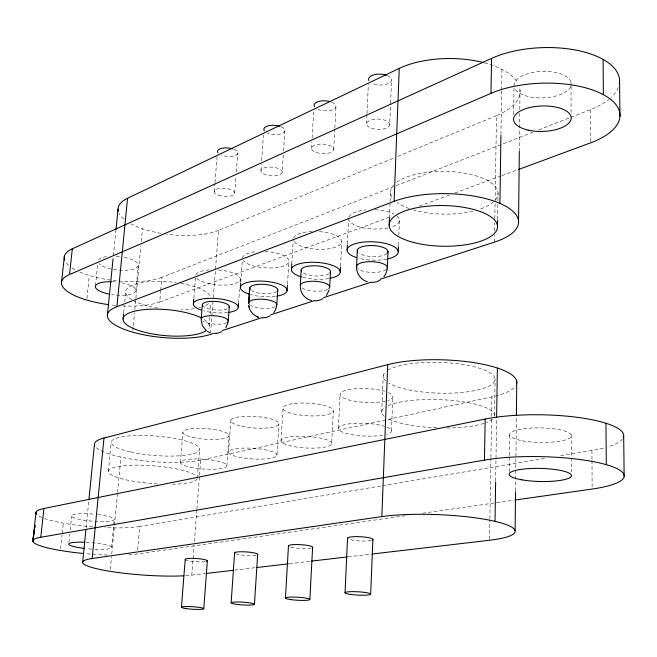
<?xml version="1.0" encoding="UTF-8"?>
<svg xmlns="http://www.w3.org/2000/svg" width="657" height="657" viewBox="0 0 657 657"><rect width="100%" height="100%" fill="white"/><g stroke="black" fill="none" stroke-linecap="round" stroke-linejoin="round"><path stroke-width="0.49" stroke-dasharray="3.29 2.46" d="M515.548 490.787L516.377 416.21M519.326 151.537L519.572 129.018M519.588 127.992L519.744 113.669M519.794 109.571L520.007 90.124M509.191 471.857L509.389 456.599M509.397 455.58L509.668 434.228M513.667 114.556L514.037 84.564A28.621 13.271 -2 0 1 543.479 71.334A28.621 13.271 -2 0 1 571.204 83.8M489.564 539.241L489.884 519.777M489.9 518.751L490.894 458.323M490.91 457.297L491.559 417.351M491.584 416.324L491.896 396.861A74.931 20.449 1.7 0 0 515.737 385.741M494.434 242.129L494.557 234.992M494.622 230.911L494.754 222.748M494.82 218.674L495.091 202.356M495.107 201.329L496.511 115.657A70.307 32.669 0.1 0 0 519.367 86.74M494.524 415.175L495.091 379.007M497.612 219.216L497.883 202.044M497.899 201.034L498.031 192.961M495.649 481.105L496.61 418.673M500.963 134.447L501.628 90.83M501.644 89.804L501.956 69.387M391.523 430.737L392.804 396.532M398.471 245.595L398.7 239.468M398.856 235.378L399.431 220.054M389.708 124.805A11.604 5.157 1.8 0 0 372.864 119.508A11.604 5.157 1.8 0 0 371.796 128.402A11.604 5.157 1.8 0 0 389.708 124.805L390.57 103.486M390.587 103.108L391.539 79.743M381.742 412.317L383.22 375.467M389.478 218.017L390.118 201.995M390.127 201.485L390.554 190.973M366.532 123.754L366.951 114.622M366.992 113.604L368.347 84.178M338.396 428.397L340.055 394.29M347.405 243.788L348.653 218.321M331.662 443.631A25.36 5.814 3.2 0 0 293.991 436.437A25.36 5.814 3.2 0 0 293.375 446.489A25.36 5.814 3.2 0 0 331.662 443.631L333.296 410.904A25.18 6.332 3.2 0 0 295.913 403.299A25.18 6.332 3.2 0 0 295.248 414.238A25.18 6.332 3.2 0 0 333.296 410.904M340.556 266.044L341.771 241.719M333.69 149.394L334.774 128.895M334.824 127.869L335.965 106.344M311.517 148.375L311.87 142.224M312.108 138.134L313.709 110.475M281.024 440.937L283.044 407.816M291.79 264.065L293.227 240.388M276.967 455.367A24.268 5.322 3.7 0 0 241.702 448.181A24.268 5.322 3.7 0 0 239.665 457.28A24.268 5.322 3.7 0 0 276.967 455.367L278.921 423.593M287.495 284.169L288.916 260.952M282.19 172.306A10.652 4.361 4 0 0 266.75 167.297A10.652 4.361 4 0 0 265.789 174.803A10.652 4.361 4 0 0 282.19 172.306L283.298 155.093M283.553 151.044L284.859 130.792M260.96 170.689L261.379 164.611M261.658 160.563L263.4 135.243M226.87 465.764L229.038 435.616M238.54 303.362L239.559 289.269M240.06 282.223L240.281 279.209M228.562 452.024L230.812 420.636M240.741 282.305L242.326 260.123M234.738 193.125L236.011 176.084M236.306 172.068L237.727 153.024M197.371 478.009L199.621 449.133M209.205 326.127L210.059 315.097M210.141 314.095L210.996 303.066M185.693 575.68A60.592 8.352 4.2 0 0 191.803 575.138L194.086 545.622M194.406 541.549L196.845 509.996M196.928 508.978L199.449 476.407M199.531 475.389L200.714 460.122L491.896 396.861M210.536 333.378L212.983 301.76M213.295 297.687L218.51 230.369L394.044 157.935M214.305 191.581L214.938 183.558M215.02 182.556L217.081 156.489M180.404 462.569L182.868 432.405M193.848 298.081L195.49 277.944M137.633 549.893L139.727 526.446L381.512 485.835M122.58 305.907A54.276 17.378 5.9 0 0 159.717 302.039L160.686 291.158M160.768 290.164L161.918 277.295L533.032 132.123M111.575 547.453L114.228 519.35M135.859 290.484L138.241 265.28M110.302 569.504L111.509 556.75M111.764 554.032L117.504 493.21M117.603 492.2L120.913 457.075M132.878 330.249L133.141 327.424M133.322 325.535L134.471 313.332M134.825 309.587L135.794 299.321M135.884 298.385L140.828 245.948M141.263 241.398L142.454 228.726M108.38 471.274L111.181 442.317M123.688 312.937L124.37 305.907M124.756 301.883L125.733 291.831M86.083 528.056L88.818 500.733M113.365 255.688L115.903 230.393M68.944 542.181L69.782 534.133M70.192 530.109L71.654 516.024M95.479 285.688L97.671 264.475M60.633 548.784L62.07 535.077M62.251 533.369L63.327 523.144M86.913 298.541L89.327 275.48M397.838 156.374L496.511 115.657M538.756 129.881L590.273 109.727A76.417 35.462 -2 0 0 608.76 99.486M159.717 302.039L391.416 216.44M419.297 206.142L450.061 194.776M454.874 193.002L501.02 175.953M501.981 175.6L517.363 169.917M382.522 485.663L545.4 458.299M560.577 455.753L591.941 450.48A82.511 19.496 1 0 0 605.614 447.516M405.312 515.704L137.272 553.974A57.34 8.525 4.6 0 1 126.965 554.886M422.574 513.24L513.946 500.199M191.803 575.138L205.009 573.594M234.483 570.136L255.819 567.64M289.359 563.714L310.695 561.209M348.292 556.808L371.665 554.073M590.273 109.727L590.438 142.922M591.941 450.48L591.982 459.613M591.99 460.631L592.121 488.02M571.04 82.437L571.048 85.459M571.056 86.19L571.056 113.661M571.229 434.901L571.262 472.178M200.714 460.122A59.122 12.82 4.6 0 1 141.05 460.458A59.122 12.82 4.6 0 1 95.832 447.187M387.729 370.244A56.001 15.382 1.7 0 1 472.851 366.417A56.001 15.382 1.7 0 1 474.543 390.66A56.001 15.382 1.7 0 1 388.615 382.998M385.741 380.912A56.001 15.382 1.7 0 1 386.267 371.238M492.553 419.117A56.428 14.15 1.9 0 1 486.262 422.582M484.078 423.346A56.428 14.15 1.9 0 1 446.793 427.978M437.119 427.847A56.428 14.15 1.9 0 1 387.26 418.271M384.353 416.333A56.428 14.15 1.9 0 1 384.846 407.439M388.065 405.656A56.428 14.15 1.9 0 1 452.911 400.515A56.428 14.15 1.9 0 1 494.458 416.185M388.328 392.59A26.403 6.923 2.6 0 1 387.835 400.483M385.454 401.14A26.403 6.923 2.6 0 1 348.177 399.768A26.403 6.923 2.6 0 1 347.372 389.946A26.403 6.923 2.6 0 1 384.657 391.293M386.998 427.099A26.592 6.365 2.7 0 1 386.53 434.351M382.793 435.189A26.592 6.365 2.7 0 1 345.27 433.094A26.592 6.365 2.7 0 1 347.11 424.176A26.592 6.365 2.7 0 1 384.632 426.27M371.09 540.465A12.697 2.111 2.9 0 1 359.798 540.925A12.697 2.111 2.9 0 1 348.933 539.233M311.139 548.11A12.097 1.922 3.3 0 1 300.627 548.513A12.097 1.922 3.3 0 1 290.033 546.936M256.049 555.173A11.563 1.757 3.7 0 1 245.8 555.395A11.563 1.757 3.7 0 1 235.879 553.826M205.132 561.694A11.087 1.61 3.9 0 1 186.268 560.15M197.272 478.641A44.627 8.911 4.5 0 1 172.306 484.201M157.549 483.938A44.627 8.911 4.5 0 1 108.832 472.646A44.627 8.911 4.5 0 1 144.844 465.296A44.627 8.911 4.5 0 1 196.303 476.029M107.666 554.993A57.34 8.525 4.6 0 1 85.311 553.637M622.524 438.909A82.511 19.496 1 0 1 607.495 446.965M139.727 526.446A57.003 9.543 4.7 0 1 104.791 527.628M92.662 526.873A57.003 9.543 4.7 0 1 44.61 518.545M41.826 517.486A57.003 9.543 4.7 0 1 37.761 515.326M86.182 542.321A21.492 3.195 4.6 0 1 111.14 546.772A21.492 3.195 4.6 0 1 94.789 549.26M91.914 549.104A21.492 3.195 4.6 0 1 86.223 548.62M97.753 514.53A21.361 3.572 4.7 0 1 109.128 521.256A21.361 3.572 4.7 0 1 73.206 517.404A21.361 3.572 4.7 0 1 94.92 514.226M161.918 277.295A53.981 18.191 6 0 1 79.029 271.645M74.89 269.592A53.981 18.191 6 0 1 71.942 267.818M68.64 265.329A53.981 18.191 6 0 1 65.741 262.102M618.294 87.537A76.417 35.462 -2 0 1 610.969 97.589M115.443 305.398A54.276 17.378 5.9 0 1 110.146 304.832M124.272 257.322A20.227 6.816 6 0 1 132.394 269.427A20.227 6.816 6 0 1 98.985 263.621M98.361 260.098A20.227 6.816 6 0 1 106.483 256.591M116.149 256.271A20.227 6.816 6 0 1 120.321 256.665M121.783 282.839A20.342 6.513 5.9 0 1 135.202 291.963A20.342 6.513 5.9 0 1 111.559 294.533M112.207 281.738A20.342 6.513 5.9 0 1 117.808 282.198M570.605 86.552A28.621 13.271 -2 0 1 543.134 97.885A28.621 13.271 -2 0 1 514.817 88.588M396.664 182.227A53.784 21.385 0.8 0 1 465.772 173.374A53.784 21.385 0.8 0 1 494.976 200.418M493.588 201.806A53.784 21.385 0.8 0 1 478.624 209.575M473.081 211.111A53.784 21.385 0.8 0 1 413.54 209.936M409.13 208.524A53.784 21.385 0.8 0 1 397.345 202.652M391.892 197.01A53.784 21.385 0.8 0 1 393.559 185.019M387.4 75.547A11.489 5.453 1.6 0 1 388.377 83.521A11.489 5.453 1.6 0 1 371.599 83.078M331.686 102.114A10.988 5.01 2.9 0 1 333.469 109.349A10.988 5.01 2.9 0 1 317.758 109.292M281.081 126.768A10.553 4.615 4 0 1 282.469 133.355A10.553 4.615 4 0 1 267.678 133.157M233.826 149.287A10.159 4.262 4.9 0 1 235.617 155.397A10.159 4.262 4.9 0 1 221.442 155.183M227.659 312.551A22.519 7.128 4.5 0 1 203.686 310.81M218.181 269.945A22.379 7.506 4.5 0 1 240.232 278.519A22.379 7.506 4.5 0 1 221.163 285.13A22.379 7.506 4.5 0 1 196.197 277.566M195.868 274.872A22.379 7.506 4.5 0 1 210.256 269.846M275.431 296.356A23.422 7.744 3.9 0 1 250.506 294.541M264.976 251.483A23.274 8.147 3.9 0 1 288.793 260.197A23.274 8.147 3.9 0 1 269.928 267.974A23.274 8.147 3.9 0 1 243.246 260.451M242.474 258.102A23.274 8.147 3.9 0 1 256.797 251.623M328.779 278.56A24.44 8.426 3.1 0 1 302.754 277.279M319.384 231.634A24.276 8.87 3.1 0 1 341.78 241.53A24.276 8.87 3.1 0 1 319.401 249.34A24.276 8.87 3.1 0 1 293.572 240.643M293.49 238.121A24.276 8.87 3.1 0 1 312.387 231.486M386.899 259.104A25.59 9.19 2.2 0 1 358.147 258.07M396.984 215.948A25.409 9.666 2.1 0 1 390.981 227.108M388.147 227.856A25.409 9.666 2.1 0 1 349.089 220.391M348.998 216.958A25.409 9.666 2.1 0 1 366.023 209.936M375.106 209.739A25.409 9.666 2.1 0 1 394.118 214.075M203.941 319.401A43.206 13.033 5 0 1 208.203 328.812M208.581 303.616A42.951 13.74 5.1 0 1 202.832 306.548M200.96 307.148A42.951 13.74 5.1 0 1 198.923 307.69M194.439 308.601A42.951 13.74 5.1 0 1 181.283 309.726M157.836 308.026A42.951 13.74 5.1 0 1 133.691 300.742M132.024 299.797A42.951 13.74 5.1 0 1 133.19 284.9A42.951 13.74 5.1 0 1 176.125 282.584M180.954 283.348A42.951 13.74 5.1 0 1 210.905 297.054M218.51 230.369A56.19 21.032 5.5 0 1 166.328 234.171M161.014 233.358A56.19 21.032 5.5 0 1 131.211 223.963M123.738 219.027A56.19 21.032 5.5 0 1 119.155 213.566M484.538 62.858A70.307 32.669 0.1 0 1 517.979 83.423M386.209 269.584A15.407 5.371 2.2 0 1 372.42 272.441A15.407 5.371 2.2 0 1 358.081 268.902M386.85 253.651A15.349 5.519 2.2 0 1 373.102 256.616A15.349 5.519 2.2 0 1 358.812 253.011M327.564 289.376A14.709 4.919 3.1 0 1 313.832 291.076A14.709 4.919 3.1 0 1 301.374 287.413M329.034 273.698A14.659 5.059 3.1 0 1 315.376 275.915A14.659 5.059 3.1 0 1 302.269 272.129M275.061 306.72A14.101 4.517 3.8 0 1 262.857 308.314A14.101 4.517 3.8 0 1 250.555 305.3M276.597 291.651A14.052 4.64 3.9 0 1 264.5 293.712A14.052 4.64 3.9 0 1 251.574 290.599M226.739 322.686A13.551 4.156 4.4 0 1 214.576 324.098A13.551 4.156 4.4 0 1 202.57 320.912M227.174 308.815A13.51 4.279 4.5 0 1 215.036 309.94A13.51 4.279 4.5 0 1 203.695 306.737M192.706 437.381A23.143 5.33 4.2 0 0 228.948 435.993A23.143 5.33 4.2 0 0 196.205 428.413A23.143 5.33 4.2 0 0 192.706 437.381M190.333 467.193A23.291 4.886 4.1 0 0 226.78 466.109A23.291 4.886 4.1 0 0 193.799 458.972A23.291 4.886 4.1 0 0 190.333 467.193M241.817 426.303A24.104 5.798 3.8 0 0 278.897 424.003A24.104 5.798 3.8 0 0 243.895 416.382A24.104 5.798 3.8 0 0 241.817 426.303M130.743 451.991A44.356 9.715 4.6 0 0 199.523 449.823A44.356 9.715 4.6 0 0 135.933 435.542A44.356 9.715 4.6 0 0 130.743 451.991M522.422 440.79A30.904 7.293 1 0 0 571.237 436.412A30.904 7.293 1 0 0 527.85 428.315A30.904 7.293 1 0 0 522.422 440.79M316.247 152.465A11.095 4.739 3 0 0 333.649 149.73A11.095 4.739 3 0 0 317.914 144.351A11.095 4.739 3 0 0 316.247 152.465M218.625 195.211A10.249 4.024 4.8 0 0 234.697 193.404A10.249 4.024 4.8 0 0 220.243 188.354A10.249 4.024 4.8 0 0 218.625 195.211"/><path stroke-width="0.99" d="M515.104 530.708L515.531 491.806M516.386 415.183L516.763 381.536M518.545 221.007L519.326 151.537M497.505 226.287L497.595 220.226M495.033 521.338L495.633 482.074M496.618 417.729L497.382 368.035M499.903 203.383L500.946 135.375M485.178 419.076L43.929 508.502L40.783 537.27L484.447 460.114L485.178 419.076A82.511 19.496 1 0 1 578.045 417.433A82.511 19.496 1 0 1 623.304 437.587M108.421 304.602A54.276 17.378 5.9 0 1 69.519 274.519L490.96 93.36L491.576 58.391A76.417 35.462 -2 0 1 576.772 50.285A76.417 35.462 -2 0 1 619.346 83.85M398.241 251.73L398.429 246.621M387.351 267.76L387.991 251.491M387.737 364.643L103.995 438.03L92.152 558.507L381.832 516.607L387.737 364.643A74.931 20.449 1.7 0 1 472.063 362.36A74.931 20.449 1.7 0 1 516.648 383.663M213.377 333.452L210.454 334.405A57.512 17.427 5.1 0 1 131.589 331.818A57.512 17.427 5.1 0 1 116.905 306.688L394.093 201.354L399.259 68.394A70.307 32.669 0.1 0 1 483.634 62.62M370.671 594.174A12.836 1.659 3.1 0 0 351.906 591.653A12.836 1.659 3.1 0 0 351.01 594.486A12.836 1.659 3.1 0 0 370.671 594.174L372.897 539.405M389.174 225.474L389.478 218.017M345.04 592.729L347.545 538.149M356.562 266.471L357.342 250.227M347.11 249.906L347.356 244.806M340.252 272.121L340.507 267.054M309.858 599.439L312.617 547.273M329.666 287.15L330.463 271.801M285.45 598.051L288.472 545.934M300.298 285.384L301.202 270.043M291.437 269.731L291.79 264.065M287.084 290.772L287.429 285.171M254.448 604.333A11.678 1.38 3.6 0 0 237.308 602.001A11.678 1.38 3.6 0 0 236.627 604.35A11.678 1.38 3.6 0 0 254.448 604.333L257.651 554.442M276.835 304.676L277.771 289.909M249.717 288.218L248.691 302.976L249.783 287.741M231.141 602.814L234.582 552.898M228.225 321.002L229.277 306.564M238.253 307.386L238.54 303.362M240.38 287.347L240.667 283.315M203.777 608.719L207.341 560.881M181.431 607.257L185.217 559.411M201.206 318.949L202.364 304.503M193.355 304.117L193.766 299.083M123.105 318.974L123.59 313.947M116.905 306.688L127.557 198.266L399.259 68.394M82.634 562.482L85.878 530.084M88.917 499.722L94.452 444.452M107.362 315.615L113.061 258.727M116.002 229.383L118.03 209.148M35.995 512.263L32.85 541.458L35.018 525.518L32.85 540.58M64.378 256.37L61.561 281.746M69.519 274.519L72.336 248.781L491.576 58.391M387.178 269.419L385.741 273.944L383.959 276.72M276.605 306.384L275.365 310.096L273.755 312.633M228.045 322.431L225.778 327.769M329.239 289.811L326.463 295.461M270.339 315.713L267.128 317.232L262.734 317.914M322.891 298.672L319.524 300.265L315.36 300.963M380.214 280.079L376.683 281.746L372.125 282.494M221.664 331.596L218.526 332.959L214.313 333.501M518.324 169.563L590.438 142.922A77 34.041 -1.7 0 0 601.738 93.811A77 34.041 -1.7 0 0 490.96 93.36M222.165 330.594L262.176 317.594M270.955 314.744L314.875 300.471M323.655 297.621L371.476 282.083M380.255 279.233L494.434 242.129A72.377 27.405 0.9 0 0 498.351 202.734A72.377 27.405 0.9 0 0 394.093 201.354M514.965 500.051L592.129 489.038A83.209 17.501 1.3 0 0 604.383 464.146A83.209 17.501 1.3 0 0 484.447 460.114M206.027 573.471L233.465 570.26M256.838 567.517L288.341 563.829M311.714 561.094L347.282 556.922M372.683 553.95L489.547 540.259A77.312 13.501 2.4 0 0 493.243 520.935A77.312 13.501 2.4 0 0 381.832 516.607M215.972 333.436L216.424 333.395M311.475 300.561C305.398 299.149 300.619 293.507 300.331 287.257M367.337 281.796C361.383 280.046 356.932 274.347 356.587 268.163M257.799 317.002L258.546 317.282M249.028 306.909C249.964 311.295 253.167 315.114 257.322 316.805M256.879 316.633L258.152 317.142M209.944 332.631L207.423 331.366M205.855 330.2L202.446 325.7L201.19 320.452M248.872 306.055L248.781 305.62L249.118 307.336M619.97 116.404L619.567 82.002M624.15 476.473L623.682 436.24M603.085 59.385L603.364 94.649M605.959 423.248L606.28 464.68M183.894 575.795A60.592 8.352 4.2 0 1 104.167 570.292A60.592 8.352 4.2 0 1 92.152 558.507M94.83 445.799A59.122 12.82 4.6 0 1 103.995 438.03M347.964 538.765A12.697 2.111 2.9 0 1 360.644 536.744A12.697 2.111 2.9 0 1 372.223 540.111M288.784 546.353A12.097 1.922 3.3 0 1 300.463 544.653A12.097 1.922 3.3 0 1 312.338 547.667M234.795 553.293A11.563 1.757 3.7 0 1 246.441 551.921A11.563 1.757 3.7 0 1 257.298 554.787M185.701 559.895A11.087 1.61 3.9 0 1 196.607 558.54A11.087 1.61 3.9 0 1 206.635 561.398M83.488 553.473A57.34 8.525 4.6 0 1 40.783 537.27M36.57 514.267A57.003 9.543 4.7 0 1 43.929 508.502M84.203 548.39A21.492 3.195 4.6 0 1 68.73 544.062A21.492 3.195 4.6 0 1 84.728 542.255M64.723 260.147A53.981 18.191 6 0 1 72.336 248.781M109.653 294.205A20.342 6.513 5.9 0 1 95.396 286.321A20.342 6.513 5.9 0 1 111.509 281.722M368.914 80.655A11.489 5.453 1.6 0 1 373.587 74.923A11.489 5.453 1.6 0 1 386.743 75.292M314.448 106.787A10.988 5.01 2.9 0 1 318.169 101.605A10.988 5.01 2.9 0 1 330.372 101.663M264.336 130.825A10.553 4.615 4 0 1 267.818 125.947A10.553 4.615 4 0 1 279.849 126.316M217.861 152.703A10.159 4.262 4.9 0 1 221.36 148.416A10.159 4.262 4.9 0 1 232.619 148.86M201.149 310.03A22.519 7.128 4.5 0 1 199.983 299.461A22.519 7.128 4.5 0 1 232.915 302.22A22.519 7.128 4.5 0 1 228.973 312.362M249.184 294.131A23.422 7.744 3.9 0 1 247.032 282.518A23.422 7.744 3.9 0 1 281.697 285.048A23.422 7.744 3.9 0 1 276.827 296.151M301.333 276.876A24.44 8.426 3.1 0 1 297.793 264.245A24.44 8.426 3.1 0 1 334.027 266.028A24.44 8.426 3.1 0 1 330.2 278.297M356.702 257.634A25.59 9.19 2.2 0 1 354.016 244.067A25.59 9.19 2.2 0 1 391.572 245.422A25.59 9.19 2.2 0 1 388.361 258.776M206.479 330.446A43.206 13.033 5 0 1 143.752 332.015A43.206 13.033 5 0 1 134.266 311.295A43.206 13.033 5 0 1 200.566 317.536M118.293 211.349A56.19 21.032 5.5 0 1 127.557 198.266M357.03 267.851A15.407 5.371 2.2 0 1 372.281 261.7A15.407 5.371 2.2 0 1 386.718 269.091M357.769 251.927A15.349 5.519 2.2 0 1 372.979 245.578A15.349 5.519 2.2 0 1 387.359 253.15M300.536 286.411A14.709 4.919 3.1 0 1 316.214 281.368A14.709 4.919 3.1 0 1 328.787 288.571M301.432 271.095A14.659 5.059 3.1 0 1 316.337 265.839A14.659 5.059 3.1 0 1 330.028 272.803M249.405 304.396A14.101 4.517 3.8 0 1 262.726 299.255A14.101 4.517 3.8 0 1 276.145 305.99M250.046 289.195A14.052 4.64 3.9 0 1 263.736 284.366A14.052 4.64 3.9 0 1 277.451 290.829M201.346 319.598A13.551 4.156 4.4 0 1 215.636 315.845A13.551 4.156 4.4 0 1 227.7 322.004M202.75 305.85A13.51 4.279 4.5 0 1 215.365 301.399A13.51 4.279 4.5 0 1 229.063 307.419M290.821 599.595A12.22 1.511 3.4 0 0 309.825 599.545A12.22 1.511 3.4 0 0 292.316 597.065A12.22 1.511 3.4 0 0 290.821 599.595M186.342 608.612A11.194 1.265 3.8 0 0 203.744 608.809A11.194 1.265 3.8 0 0 187.713 606.518A11.194 1.265 3.8 0 0 186.342 608.612M522.028 479.865A31.158 6.545 1.3 0 0 571.262 476.268A31.158 6.545 1.3 0 0 527.514 468.704A31.158 6.545 1.3 0 0 522.028 479.865M528.023 130.078A28.842 12.738 -1.7 0 0 571.22 117.989A28.842 12.738 -1.7 0 0 527.916 108.011A28.842 12.738 -1.7 0 0 528.023 130.078M413.779 242.507A54.178 20.351 1 0 0 497.431 227.741A54.178 20.351 1 0 0 418.796 207.382A54.178 20.351 1 0 0 413.779 242.507"/></g></svg>
